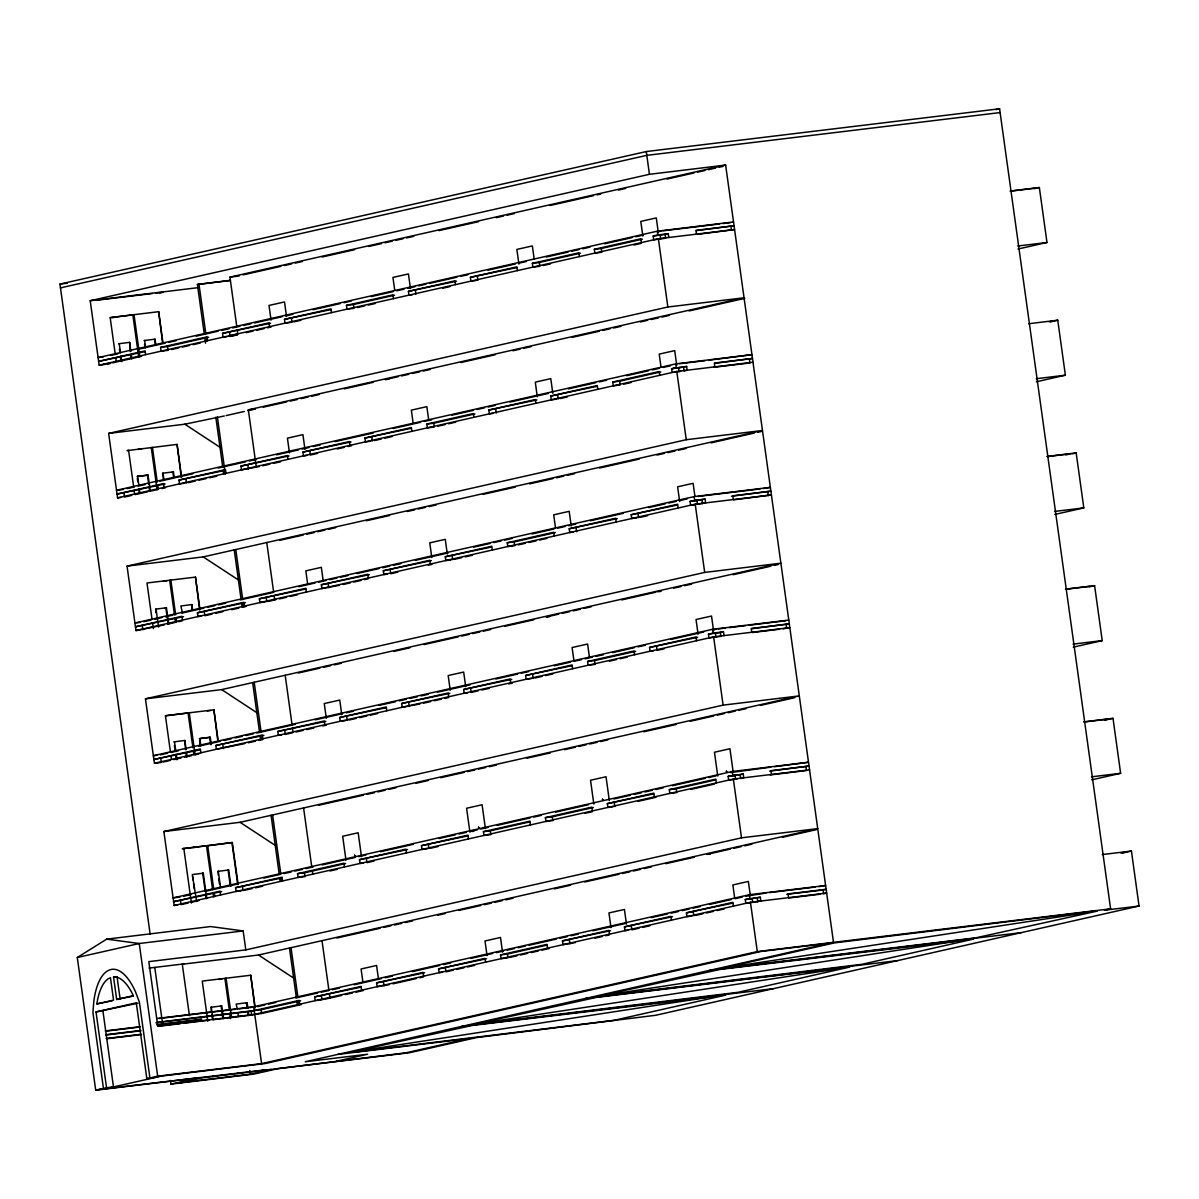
<?xml version="1.0" encoding="UTF-8"?>
<svg xmlns="http://www.w3.org/2000/svg" width="1199" height="1199" viewBox="0 0 1199 1199"><rect width="100%" height="100%" fill="white"/><g stroke="black" fill="none" stroke-linecap="round" stroke-linejoin="round"><path stroke-width="1.5" d="M96.909 1003.908L97.029 1002.844A55.783 23.036 83.1 0 1 107.955 978.909L110.458 977.755L113.56 1000.146L96.909 1003.908L112.032 1000.865M170.453 1080.419L170.962 1084.121L199.619 1077.646L95.71 1090.221L77.291 957.506L106.696 939.132L210.604 926.557L243.172 930.934L245.795 949.893L148.811 961.628L157.758 1026.089L261.667 1013.5L301.204 1004.567M150.145 934.126L59.95 284.088L646.276 151.554L999.591 108.779L1110.604 908.812L1104.414 910.221L1139.05 906.024L1131.421 851.035L1102.256 854.572M60.475 287.88L646.801 155.345L1000.116 112.571M104.358 364.541L99.157 365.17L90.21 300.709L649.438 174.305L725.635 165.072L833.5 942.354L305.265 1061.759L367.613 1054.221L336.634 1061.22M159.842 292.976L163.319 292.181L156.035 293.066M204.28 334.011L197.4 284.478L230.133 280.356M236.803 326.668L229.938 277.119L725.635 165.072M243.052 274.886L280.836 266.343M284.433 265.534L291.627 263.9M295.224 263.091L302.418 261.472M322.216 256.991L354.589 249.677M368.782 246.469L381.372 243.622M384.969 242.812L392.163 241.179M395.775 240.37L402.969 238.736M406.566 237.927L413.76 236.308M438.939 230.613L478.521 221.665M496.311 217.648L503.505 216.015M507.102 215.206L514.296 213.572M550.281 205.449L593.445 195.677M597.042 194.867L600.654 194.058M618.429 190.041L625.638 188.408M667.004 179.056L693.996 172.956M697.593 172.146L704.787 170.513M708.384 169.703L715.578 168.07M719.175 167.261L722.772 166.451M995.949 109.604L999.591 108.779M110.353 317.705L134.018 314.723L139.848 356.643M162.959 342.689L158.658 311.695L162.569 342.779M130.871 351.397L129.612 342.359L130.286 351.517M155.78 344.578L155.031 339.167L155.196 344.713M733.533 221.95L657.322 231.182L98.108 357.587L103.309 356.957M110.503 355.503L117.802 353.855M137.855 349.329L165.207 343.139M168.849 342.315L176.148 340.666M196.201 336.14L218.083 331.194M221.725 330.369L229.024 328.721M232.666 327.897L239.965 326.248M243.607 325.424L250.906 323.775M254.548 322.951L281.9 316.761M285.542 315.937L292.841 314.288M312.894 309.762L340.246 303.572M343.888 302.748L351.187 301.099M371.24 296.573L393.122 291.627M396.779 290.802L404.063 289.154M407.705 288.33L415.004 286.681M418.646 285.857L425.945 284.208M429.587 283.384L456.939 277.194M460.596 276.37L467.88 274.721M487.933 270.195L515.285 264.005M518.942 263.18L526.226 261.532M546.279 257.006L568.161 252.06M571.818 251.235L579.102 249.587M582.759 248.763L590.043 247.114M604.641 243.817L631.978 237.627M635.635 236.803L642.919 235.154M657.517 231.857L661.159 231.032M208.641 337.234L167.53 346.526L168.055 350.318L161.131 351.157L160.591 347.365L207.067 336.859L207.592 340.651M226.551 336.739L223.089 337.159L222.564 333.367L269.041 322.861L269.565 326.653M290.248 322.516L285.047 323.145L284.523 319.354L330.999 308.847L331.524 312.639M394.531 295.224L353.42 304.516L353.945 308.308L347.021 309.132L346.481 305.355L392.957 294.849L393.482 298.641M412.441 294.714L408.979 295.134L408.454 291.342L454.931 280.836L455.455 284.628M476.138 280.491L470.937 281.121L470.413 277.329L516.889 266.837L517.413 270.629M580.421 253.199L539.31 262.491L539.835 266.283L532.911 267.122L532.371 263.33L578.847 252.824L579.372 256.616M642.379 239.186L601.269 248.478L601.793 252.27L594.869 253.109L594.344 249.317L640.821 238.811L641.345 242.603M668.248 233.715L665.145 234.405L665.67 238.196L653.74 239.815L653.2 236.023L657.861 234.959L668.248 233.715L668.772 237.507M144.884 351.652L98.633 361.379L145.109 350.872L145.634 354.664M222.564 333.367L270.599 323.235M284.523 319.354L330.774 309.627M408.454 291.342L456.489 281.21M470.413 277.329L516.664 267.602M653.2 236.023L665.145 234.405M99.157 365.17L658.386 238.751L734.582 229.534L697.009 234.405M228.709 336.065L237.822 333.996L237.312 330.325M107.625 363.986L110.683 363.282L103.758 364.121M112.511 362.877L141.632 356.298M171.622 349.508L178.771 347.89M182.353 347.081L189.502 345.477M193.069 344.668L200.218 343.049M237.162 334.701L230.013 336.32L229.489 332.528M246.095 332.678L253.244 331.059M256.826 330.25L263.975 328.631M267.557 327.822L271.124 327.027M293.77 321.902L300.919 320.283M357.512 307.499L364.661 305.88M368.243 305.071L375.392 303.452M442.716 288.24L449.865 286.621M543.402 265.474L550.551 263.855M633.971 245.001L641.12 243.382M230.178 336.454L237.462 334.806M696.484 230.613L734.058 225.742L695.96 230.358L696.484 234.15M1033.913 188.738L1039.353 187.509L1046.982 242.483L1017.996 249.032M121.039 497.45L117.577 497.87L108.629 433.409L667.858 307.004L744.054 297.787L248.343 409.833L256.286 467.085M108.629 433.409L184.841 424.191L224.288 415.993M226.116 415.588L244.341 411.467M247.983 410.643L255.282 408.994L248.343 409.833M263.27 407.18L286.651 401.905M290.248 401.08L297.457 399.462M301.054 398.653L308.248 397.019M311.845 396.21L319.039 394.576M344.218 388.881L373.009 382.376M397.993 376.741L385.404 379.573L388.866 379.169M401.59 375.916L408.784 374.298M412.381 373.488L419.575 371.855M423.172 371.046L430.366 369.412M460.956 362.503L495.127 354.769M512.917 350.752L520.126 349.134M523.723 348.31L530.917 346.691M572.283 337.339L599.275 331.239M602.872 330.429L610.066 328.796M613.663 327.986L620.857 326.353M640.446 321.932L647.64 320.298M651.237 319.489L658.431 317.87M662.043 317.046L669.237 315.427M689.02 310.946L744.789 298.341M181.634 477.217L177.077 444.409L181.244 477.307M150.295 491.32L148.032 475.074L137.061 476.453L147.447 475.209L148.706 484.231M146.877 475.329L148.032 475.074M163.229 478.686L163.049 473.125L164.053 480.349M172.281 472.136L173.435 471.866L174.2 477.292M708.744 360.21L751.953 354.649L675.741 363.882L116.528 490.286L123.452 489.447M127.094 488.622L134.393 486.974M138.035 486.15L145.334 484.501M159.917 481.204L192.739 473.785M218.263 468.015L245.615 461.84M249.257 461.016L256.556 459.367M276.609 454.826L298.491 449.88M302.133 449.055L309.432 447.407M313.074 446.583L320.373 444.934M334.956 441.637L373.249 432.989M393.302 428.448L420.654 422.273M424.296 421.448L431.595 419.8M451.648 415.259L473.53 410.313M477.187 409.488L484.471 407.84M488.113 407.016L495.412 405.367M509.995 402.07L548.288 393.422M568.341 388.881L595.693 382.706M599.35 381.882L606.634 380.233M626.702 375.692L648.569 370.746M652.226 369.921L659.51 368.273M663.167 367.449L670.451 365.8M184.736 483.242L179.535 483.871L179.011 480.08L225.487 469.573L226.012 473.365M259.149 466.591L241.509 469.858L240.969 466.066L287.445 455.56L287.97 459.352M306.929 455.44L303.467 455.86L302.942 452.068L349.419 441.562L349.943 445.354M370.626 441.217L365.425 441.846L364.901 438.055L411.377 427.548L411.901 431.34M474.909 413.925L433.798 423.217L434.323 427.009L427.399 427.833L426.859 424.041L473.335 413.55L473.86 417.342M492.819 413.415L489.357 413.835L488.832 410.043L535.309 399.537L535.833 403.329M556.516 399.192L551.315 399.822L550.791 396.03L597.267 385.538L597.791 389.33M660.799 371.9L619.688 381.192L620.213 384.984L613.288 385.823L612.749 382.031L659.225 371.525L659.75 375.317M672.144 372.514L671.62 368.722L686.667 366.414L687.192 370.206L684.089 370.911L683.565 367.119L686.667 366.414M164.053 487.364L163.514 483.572L117.052 494.078L165.087 483.946M179.011 480.08L225.262 470.353M240.969 466.066L289.019 455.935M302.942 452.068L350.977 441.936M364.901 438.055L411.152 428.328M488.832 410.043L536.867 399.911M550.791 396.03L597.042 386.303M671.62 368.722L680.103 367.538M117.577 497.87L676.791 371.465L753.002 362.233M131.65 495.412L124.501 497.03L123.977 493.239M135.232 494.602L147.732 491.785M151.314 490.976L158.463 489.357M162.045 488.548L165.612 487.738M188.258 482.627L195.407 481.009M198.974 480.2L206.123 478.581M209.705 477.772L216.854 476.153M262.731 465.782L269.88 464.178M273.447 463.369L280.596 461.75M317.54 453.402L310.391 455.021L309.867 451.229M337.204 448.951L344.353 447.332M347.935 446.523L351.502 445.728M374.148 440.603L381.297 438.984M384.864 438.175L392.013 436.571M437.89 426.2L445.039 424.581M448.621 423.772L455.77 422.153M560.038 398.578L567.187 396.974M623.78 384.175L630.929 382.556M673.883 372.304L680.627 371.33M714.904 363.327L752.477 358.441L714.364 363.057L714.904 366.849M1049.125 321.812L1052.752 320.987M1050.519 321.857L1057.758 320.208L1065.386 375.197L1036.416 381.747M127.049 566.123L686.263 439.718L762.474 430.486L203.245 556.891L127.049 566.123L135.997 630.584L164.368 624.889M279.892 540.299L303.272 535.009M306.869 534.199L314.063 532.581M317.66 531.757L324.854 530.138M328.451 529.329L335.66 527.695M366.235 520.786L389.615 515.495M407.405 511.478L414.614 509.845M418.211 509.035L425.405 507.402M429.002 506.592L436.196 504.974M482.972 494.393L515.345 487.079M529.538 483.871L552.919 478.581M556.531 477.772L563.725 476.138M567.322 475.329L574.516 473.71M599.695 468.015L639.277 459.067M657.067 455.035L664.261 453.417M667.858 452.608L675.052 450.974M678.649 450.165L685.843 448.531M711.037 442.851L754.201 433.079M757.798 432.269L761.41 431.46M199.783 608.103L195.482 577.109L199.648 610.006M155.975 612.779L156.05 609.032L158.568 627.092M165.282 608.043L166.451 607.773L168.699 624.035M192.604 609.991L191.855 604.581L192.035 610.126M134.932 623L694.161 496.596L770.357 487.364L763.613 488.503M143.685 621.741L150.984 620.093M154.626 619.269L161.925 617.62M165.567 616.796L172.866 615.147M181.978 613.094L203.86 608.148M207.502 607.323L214.801 605.675M218.443 604.851L225.742 603.202M240.325 599.905L273.147 592.486M298.671 586.716L315.082 582.999M318.724 582.174L326.023 580.526M329.665 579.702L336.964 578.053M340.606 577.229L347.905 575.58M357.017 573.527L378.899 568.581M382.541 567.756L389.84 566.108M393.482 565.284L400.781 563.635M415.364 560.338L448.186 552.919M473.71 547.149L490.121 543.432M493.778 542.607L501.062 540.959M504.719 540.135L512.003 538.486M532.056 533.96L553.938 529.014M557.595 528.189L564.879 526.541M568.536 525.717L575.82 524.068M590.403 520.771L623.225 513.352M648.749 507.582L665.16 503.865M668.817 503.04L676.101 501.392M679.758 500.568L687.042 498.919M201.417 616.151L197.955 616.571L197.43 612.779L243.907 602.273L244.431 606.065M265.114 601.943L259.913 602.572L259.389 598.781L305.865 588.274L306.389 592.066M339.527 585.292L321.887 588.559L321.347 584.767L367.823 574.261L368.348 578.053M387.307 574.141L383.845 574.561L383.32 570.769L429.797 560.263L430.321 564.055M451.004 559.918L445.803 560.547L445.279 556.756L491.755 546.249L492.279 550.041M555.287 532.611L514.176 541.918L514.701 545.695L507.776 546.534L507.237 542.742L553.713 532.251L554.238 536.043M573.197 532.116L569.735 532.536L569.21 528.744L615.687 518.238L616.211 522.03M636.894 517.893L631.693 518.523L631.169 514.731L677.645 504.239L678.169 508.016M695.765 504.599L690.564 505.229L690.039 501.437L695.195 500.313M182.458 620.078L181.933 616.286L135.457 626.792L183.507 616.661M197.43 612.779L245.465 602.647M259.389 598.781L305.64 589.054M321.347 584.767L369.397 574.636M383.32 570.769L431.355 560.637M445.279 556.756L491.53 547.029M569.21 528.744L617.245 518.612M631.169 514.731L677.42 505.004M690.039 501.437L698.507 500.238M691.583 501.077L705.072 499.129L705.597 502.921L699.032 504.03M135.997 630.584L695.21 504.165L771.422 494.947L733.848 499.818M167.935 624.079L175.084 622.461M178.666 621.667L182.233 620.857M212.028 614.113L204.879 615.731L204.355 611.94M215.61 613.303L222.759 611.7M231.692 609.677L238.841 608.058M242.423 607.249L245.99 606.439M268.636 601.328L275.785 599.71M279.352 598.901L286.501 597.282M290.083 596.473L297.232 594.854M343.109 584.483L350.258 582.879M353.825 582.07L360.974 580.451M364.556 579.642L368.123 578.832M397.918 572.103L390.769 573.721L390.245 569.93M428.313 565.224L431.88 564.429M454.526 559.304L461.675 557.685M465.242 556.876L472.391 555.257M518.268 544.901L525.417 543.282M528.999 542.473L536.148 540.854M539.715 540.045L546.864 538.426M640.416 517.279L647.565 515.675M731.495 496.251L770.882 491.155L732.784 495.772L733.308 499.563M1065.716 454.916L1069.343 454.106M1072.55 453.747L1076.177 452.922L1083.806 507.896L1054.82 514.446M145.454 698.822L704.682 572.418L780.879 563.2L221.665 689.605L145.454 698.822L154.401 763.283L713.63 636.879L789.826 627.647L783.097 628.801M298.296 673.014L319.893 668.128M323.49 667.318L330.684 665.685M334.281 664.875L341.475 663.242M393.647 651.462L409.833 647.79M424.026 644.582L458.213 636.864M461.81 636.055L469.004 634.421M472.601 633.612L479.795 631.978M483.392 631.169L490.586 629.55M504.974 626.283L533.765 619.778M558.749 614.143L546.159 616.975L549.622 616.556M562.346 613.318L569.54 611.7M573.137 610.876L580.331 609.257M583.928 608.448L591.122 606.814M621.711 599.905L655.898 592.171M673.673 588.154L680.882 586.536M684.479 585.712L691.673 584.093M733.039 574.741L770.822 566.198M774.419 565.388L778.016 564.564M165.597 715.833L189.262 712.835L195.092 754.771M218.203 740.802L213.902 709.823L217.813 740.892M186.115 749.51L184.856 740.487L185.53 749.645M199.304 738.674L210.275 737.28L211.279 744.504M788.777 620.078L712.566 629.295L153.352 755.7L156.814 755.28M160.276 754.86L167.575 753.212M171.217 752.387L178.516 750.739M198.569 746.213L220.451 741.267M224.093 740.442L231.392 738.794M235.034 737.97L242.333 736.321M245.975 735.497L253.274 733.848M256.916 733.024L295.209 724.361M315.262 719.835L342.614 713.645M346.256 712.82L353.555 711.172M379.079 705.402L395.49 701.7M399.132 700.875L406.431 699.227M410.073 698.403L417.372 696.754M421.014 695.93L428.313 694.281M437.425 692.213L470.248 684.794M495.772 679.024L517.653 674.078M521.31 673.253L528.594 671.605M554.118 665.835L570.529 662.133M574.186 661.308L581.47 659.66M585.127 658.836L592.411 657.187M596.053 656.363L603.352 654.714M612.464 652.646L634.346 647.7M638.003 646.875L645.287 645.227M670.811 639.457L703.633 632.038M712.761 629.985L716.403 629.16M244.746 743.59L216.375 749.285L215.835 745.493L262.311 734.987L262.836 738.779M281.795 734.852L278.333 735.272L277.808 731.48L324.285 720.974L324.809 724.766M345.492 720.644L340.291 721.273L339.767 717.482L386.243 706.975L386.767 710.767M419.905 703.993L402.264 707.26L401.725 703.468L448.201 692.962L448.726 696.754M467.685 692.842L464.223 693.247L463.698 689.47L510.174 678.964L510.699 682.756M531.382 678.619L526.181 679.248L525.657 675.457L572.133 664.95L572.657 668.742M635.665 651.312L594.554 660.604L595.079 664.396L588.154 665.235L587.615 661.443L634.091 650.952L634.616 654.744M653.575 650.817L650.113 651.237L649.588 647.445L696.064 636.939L696.589 640.731M723.492 631.828L720.389 632.532L720.914 636.324L708.984 637.928L708.444 634.136L713.105 633.087L723.492 631.828L724.016 635.62M200.877 752.777L200.353 748.985L153.877 759.492L200.128 749.765M215.835 745.493L263.885 735.362M277.808 731.48L325.843 721.348M339.767 717.482L386.018 707.755M401.725 703.468L449.775 693.337M463.698 689.47L511.733 679.338M525.657 675.457L571.908 665.73M649.588 647.445L697.623 637.313M716.927 632.952L715.383 633.297L715.908 637.089M163.124 762.039L170.273 760.421M173.84 759.611L180.989 758.008M184.571 757.198L191.72 755.58M195.287 754.771L198.869 753.961M248.313 742.781L255.462 741.162M259.044 740.368L262.611 739.558M292.406 732.814L285.257 734.432L284.733 730.641M295.988 732.004L303.137 730.401M306.704 729.591L313.853 727.973M322.801 725.95L326.368 725.14M349.014 720.029L356.163 718.411M359.73 717.601L366.879 715.983M370.461 715.174L377.61 713.555M423.487 703.184L430.636 701.58M434.203 700.771L441.352 699.152M444.934 698.343L448.501 697.533M478.296 690.804L471.147 692.423L470.622 688.631M481.878 689.995L489.027 688.376M508.691 683.925L512.258 683.13M534.904 678.005L542.053 676.386M545.62 675.577L552.769 673.958M609.377 661.174L616.526 659.555M620.093 658.746L627.242 657.127M664.186 648.779L657.037 650.398L656.512 646.606M751.728 628.741L789.302 623.855L751.203 628.471L751.728 632.263M1089.157 586.851L1094.597 585.622L1102.226 640.611L1073.24 647.16M163.873 831.536L723.102 705.132L799.298 695.9L240.085 822.304L163.873 831.536L174.14 905.47L177.602 905.05M318.514 805.308L363.492 795.147M367.089 794.323L374.283 792.704M377.88 791.895L385.074 790.261M388.671 789.452L395.865 787.818M415.663 783.352L428.253 780.504M440.647 777.701L464.028 772.411M467.625 771.601L474.819 769.983M478.416 769.159L485.61 767.54M489.207 766.716L496.416 765.097M526.99 758.188L550.371 752.897M564.564 749.69L575.37 747.247M578.967 746.437L586.161 744.804M589.758 743.994L596.952 742.376M600.549 741.552L607.743 739.933M643.728 731.795L676.101 724.481M690.294 721.273L713.675 715.983M717.287 715.174L724.481 713.54M728.078 712.731L735.272 711.097M738.869 710.288L746.063 708.669M760.451 705.417L794.637 697.683M238.136 884.457L232.321 842.522L182.278 848.742L206.528 845.805L212.598 889.568M205.359 846.074L232.321 842.522M202.121 873.457L203.275 873.187L206.783 898.471M218.218 875L218.293 871.253L220.556 887.5M227.525 870.249L228.679 869.994L230.942 886.241M774.419 766.716L808.501 762.249L732.304 771.482L173.076 897.886L180.015 897.047M183.657 896.223L190.956 894.574M205.539 891.277L238.361 883.858M263.885 878.088L280.296 874.386M283.938 873.561L291.237 871.913M294.879 871.088L302.178 869.44M305.82 868.616L313.119 866.967M322.231 864.899L355.054 857.48M358.696 856.656L365.995 855.007M380.578 851.71L413.4 844.291M438.924 838.521L455.335 834.819M458.977 833.994L466.276 832.346M469.918 831.521L477.217 829.873M480.859 829.049L488.158 827.4M497.27 825.332L530.093 817.913M533.735 817.089L541.034 815.44M555.617 812.143L588.439 804.724M613.963 798.954L630.374 795.252M634.016 794.427L641.315 792.779M644.957 791.954L652.256 790.306M655.898 789.482L663.197 787.833M672.309 785.765L705.132 778.346M708.774 777.522L716.073 775.873M730.656 772.576L770.777 767.15M241.299 890.842L236.098 891.471L235.574 887.68L282.05 877.173L282.574 880.965M345.567 863.535L304.456 872.827L304.996 876.619L298.056 877.458L297.532 873.666L344.008 863.16L344.533 866.952M363.492 863.04L360.03 863.46L359.505 859.668L405.966 849.162L406.491 852.954M427.189 848.817L421.988 849.447L421.463 845.655L467.94 835.148L468.464 838.94M529.673 821.914L490.346 830.817L490.886 834.609L483.946 835.433L483.422 831.641L529.898 821.15L530.423 824.942M593.43 807.512L552.319 816.804L552.844 820.596L545.92 821.435L545.395 817.643L591.856 807.137L592.381 810.929M613.079 806.792L607.878 807.422L607.353 803.63L653.83 793.139L654.354 796.915M715.563 779.905L676.236 788.792L676.776 792.584L669.836 793.423L669.312 789.631L715.788 779.125L716.313 782.917M728.707 780.114L728.183 776.323L743.215 774.014L743.74 777.806L740.652 778.511L740.128 774.719L743.215 774.014M220.601 894.964L220.076 891.172L173.6 901.678L221.65 891.546M235.574 887.68L281.825 877.953M359.505 859.668L407.54 849.536M421.463 845.655L467.715 835.928M607.353 803.63L653.605 793.903M728.183 776.323L736.651 775.139M174.14 905.47L733.353 779.065L809.565 769.833M188.213 903.012L181.064 904.631L180.539 900.839M191.78 902.203L198.929 900.599M244.806 890.228L251.955 888.609M255.537 887.8L262.686 886.181M330.01 870.969L337.159 869.35M374.103 861.002L366.954 862.621L366.429 858.829M430.696 848.203L437.86 846.584M585.022 813.327L592.171 811.708M638.048 801.337L655.913 797.29M691.074 789.347L714.304 784.101M730.446 779.905L737.19 778.93M769.653 771.137L809.04 766.041L770.927 770.657L771.452 774.449M1104.369 719.925L1107.996 719.1L1084.151 721.993M1105.763 719.97L1113.002 718.336L1120.63 773.31L1091.66 779.86M77.291 957.506L139.249 943.508L243.172 930.934M189.412 1015.613L182.293 964.236L183.837 963.891L149.066 968.103M245.795 949.893L741.507 837.831L817.718 828.614L258.489 955.018L182.293 964.236M336.934 938.008L380.098 928.251M383.695 927.441L390.904 925.823M394.501 924.999L401.695 923.38M405.292 922.556L412.486 920.937M437.665 915.242L444.859 913.623M459.052 910.416L480.649 905.53M484.246 904.72L491.44 903.087M495.037 902.277L502.231 900.644M505.828 899.835L513.022 898.216M554.403 888.864L570.589 885.192M584.782 881.984L618.969 874.266M622.566 873.457L629.76 871.823M633.357 871.014L640.551 869.38M644.148 868.571L651.342 866.937M665.73 863.685L694.521 857.18M730.296 849.102L706.915 854.377L710.378 853.958M733.893 848.278L741.087 846.659M744.684 845.85L751.878 844.216M782.467 837.307L816.654 829.573M116.663 999.456L133.314 995.695L132.909 994.735A55.783 23.036 83.1 0 0 116.213 977.05L113.56 977.05L116.663 999.456L133.449 996.024M255.027 1006.216L250.726 975.237L254.892 1008.134M95.71 1090.221L106.546 1087.763L96.025 1011.941L136.296 1002.829L146.833 1078.665L153.757 1077.826M96.025 1011.941L137.975 1003.188M211.219 1010.892L211.294 1007.16L213.047 1019.794M220.526 1006.156L221.695 1005.901L223.449 1018.536M245.945 1002.964L247.099 1002.694L247.848 1008.119M190.176 1021.113L191.735 1020.769L156.964 1024.98M156.709 1018.506L253.693 1006.755L749.405 894.709L825.601 885.491L818.857 886.631M257.53 1006.62L264.814 1004.972M268.456 1004.148L275.74 1002.499M295.793 997.973L317.66 993.027M321.302 992.202L328.601 990.554M332.243 989.73L339.527 988.081M354.11 984.784L381.447 978.609M385.089 977.784L392.388 976.136M412.426 971.61L439.763 965.42M443.42 964.596L450.704 962.962M470.757 958.421L492.624 953.475M496.266 952.65L503.55 951.002M507.192 950.178L514.491 948.544M518.133 947.72L525.417 946.071M529.074 945.247L556.411 939.057M560.053 938.232L567.337 936.584M570.979 935.76L578.278 934.111M592.861 930.829L625.653 923.41M651.177 917.64L667.573 913.938M671.215 913.113L678.514 911.465M682.156 910.641L689.44 908.992M693.097 908.168L700.381 906.519M709.493 904.451L731.36 899.52M735.002 898.695L742.301 897.047M745.943 896.223L765.996 893.03M155.96 1022.777L251.116 1011.252L299.136 1000.401L299.675 1004.192M315.157 1000.685L314.633 996.894L361.109 986.387L361.633 990.179M389.42 984.634L377.13 986.687L376.591 982.895L423.067 972.389L423.592 976.181M442.551 972.254L439.089 972.674L438.564 968.882L485.04 958.376L485.565 962.168M546.774 945.142L507.447 954.044L507.971 957.836L501.047 958.675L500.523 954.884L546.999 944.377L547.523 948.169M575.31 942.609L563.02 944.662L562.481 940.87L608.957 930.364L609.482 934.156M628.441 930.229L624.979 930.649L624.454 926.857L670.93 916.366L671.455 920.158M692.138 916.021L686.937 916.65L686.413 912.859L732.889 902.352L733.413 906.144M751.009 902.712L745.808 903.342L745.283 899.55L760.316 897.242L760.84 901.034L754.276 902.158M157.234 1022.297L261.142 1009.708L300.679 1000.775M314.633 996.894L360.884 987.167M376.591 982.895L424.641 972.764M438.564 968.882L486.599 958.75M562.481 940.87L610.531 930.739M624.454 926.857L672.489 916.725M686.413 912.859L732.664 903.132M745.283 899.55L760.316 897.242M788.552 897.676L788.028 893.884L826.126 889.283L823.039 889.973L823.563 893.765L826.666 893.06L750.454 902.292L251.64 1015.043L251.116 1011.252M323.88 999.441L341.745 995.41M345.327 994.6L352.476 992.982M356.043 992.173L363.192 990.554M392.987 983.824L416.218 978.564M419.8 977.755L423.367 976.96M453.162 970.216L446.013 971.834L445.488 968.043M456.744 969.406L463.893 967.803M467.46 966.994L474.609 965.375M509.77 957.431L516.919 955.813M520.486 955.004L527.635 953.385M531.217 952.576L538.366 950.957M541.933 950.148L549.082 948.544M594.959 938.173L602.108 936.554M605.69 935.745L609.272 934.935M639.052 928.206L631.903 929.81L631.378 926.018M642.634 927.397L649.783 925.778M695.66 915.407L702.809 913.788M706.376 912.979L713.525 911.36M717.107 910.566L724.256 908.947M1120.96 853.044L1124.587 852.219M1122.369 853.089L1131.421 851.035M146.833 1078.665L157.668 1076.207L261.592 1063.633L757.288 951.586L1110.604 908.812M105.737 1088.677L161.505 1076.073M177.887 1083.282L201.897 1077.856L271.184 1069.463L250.261 1074.199L180.989 1082.577M212.298 1076.597L215.385 1075.893M236.922 1073.57L239.245 1073.045M260.783 1070.722L405.906 1052.827L469.423 1038.469L337.788 1054.416M357.842 1051.328L354.739 1052.033L614.173 1020.304L725.71 995.095L472.481 1025.415L350.917 1052.167L721.873 995.23M481.773 1023.317L478.671 1024.021L738.089 992.292L849.626 967.083L474.834 1024.156L596.398 997.403L845.805 967.218L842.702 967.923M605.69 995.305L602.602 996.009L862.021 964.281L973.558 939.072L720.329 969.391L598.766 996.144L969.721 939.207M729.621 967.293L726.519 967.998L975.926 937.798L1097.49 911.045L722.697 968.133L834.234 942.924L1093.653 911.195L1090.55 911.884M1139.05 906.024L655.733 1015.268L476.348 1037.63L409.728 1052.692L278.108 1068.624L254.098 1074.049L170.962 1084.121M59.95 284.088L67.339 283.189M229.938 277.119L239.171 276.01M197.4 284.478L230.418 280.476M662.987 230.822L719.49 223.973M723.147 223.539L730.431 222.654M90.21 300.709L197.595 287.715M95.875 300.35L152.378 293.5M1010.172 191.046L1039.353 187.509M1010.502 191.166L1034.332 188.273M594.344 249.317L601.269 248.478M532.371 263.33L539.31 262.491M158.658 311.695L110.173 317.57L115.224 354.02M112.451 317.615L116.048 317.18M346.481 305.355L353.42 304.516M118.641 343.753L129.612 342.359M144.06 340.561L155.031 339.167M160.591 347.365L167.53 346.526M1017.801 246.02L1046.982 242.483M679.578 363.747L705.102 360.659M1028.592 323.745L1057.758 320.208M673.164 368.378L683.565 367.119M713.615 367.329L749.9 362.937L749.375 359.145M612.749 382.031L619.688 381.192M177.077 444.409L127.034 450.629L128.578 450.269L133.644 486.734M137.99 449.415L141.647 449.026M426.859 424.041L433.798 423.217M162.465 473.26L173.435 471.866M1036.221 378.719L1065.386 375.197M697.983 496.446L759.971 488.952M1047.012 456.459L1076.177 452.922M1047.326 456.579L1071.172 453.687M705.072 499.129L694.686 500.388L694.161 496.596M195.482 577.109L146.997 582.984L152.048 619.433M163.334 581.29L166.796 580.871M507.237 542.742L514.176 541.918M191.855 604.581L180.884 605.975L182.473 613.064M155.48 609.167L166.451 607.773M1054.64 511.433L1083.806 507.896M136.671 622.791L140.133 622.371M657.696 591.766L661.159 591.347M718.231 628.935L725.515 628.051M729.157 627.617L745.568 625.623M749.21 625.189L785.675 620.767M1065.416 589.159L1094.597 585.622M1065.746 589.279L1089.576 586.401M708.444 634.136L720.389 632.532M752.253 632.532L779.47 629.235M587.615 661.443L594.554 660.604M213.902 709.823L165.417 715.683L170.468 752.148M207.217 710.947L210.799 710.512M210.275 737.28L199.873 738.539L200.877 745.763M173.885 741.866L184.856 740.487M1073.045 644.133L1102.226 640.611M156.14 763.074L161.325 762.444L160.801 758.652M1083.836 721.873L1113.002 718.336M729.726 775.978L740.128 774.719M770.178 774.929L806.462 770.537L805.938 766.746M669.312 789.631L676.236 788.792M193.294 847.573L196.891 847.138M204.07 846.269L207.667 845.835M545.395 817.643L552.319 816.804M472.046 831.477L473.785 831.267M483.422 831.641L490.346 830.817M203.275 873.187L192.305 874.581L196.651 901.528M217.708 871.388L228.679 869.994M1091.465 776.847L1120.63 773.31M297.532 873.666L304.456 872.827M769.638 892.581L815.215 887.065M786.739 894.364L823.039 889.973M113.56 977.05L117.022 976.63L120.125 999.037M789.092 897.946L819.936 894.214M250.726 975.237L202.241 981.097L207.802 1021.203M218.578 979.403L222.04 978.984M500.523 954.884L507.447 954.044M247.099 1002.694L236.128 1004.088L237.462 1009.378M210.724 1007.295L221.695 1005.901M159.167 1018.521L235.259 1009.318M238.961 1008.869L255.672 1006.845M316.896 1000.476L322.081 999.846L321.557 996.054M105.257 1030.915L140.523 1026.644M157.219 1024.62L201.762 1019.225L191.915 1020.904M830.397 943.058L761.125 951.451L265.414 1063.498L154.566 1076.912M105.722 1031.185L138.664 1027.183M158.313 1026.344L180.285 1023.676M183.942 1023.242L209.555 1020.139M213.212 1019.69L249.812 1015.268M105.692 1034.707L140.448 1030.511M106.246 1034.977L141.017 1030.765M106.216 1038.499L140.987 1034.287M106.771 1038.769L141.542 1034.557M709.568 970.366L1021.323 932.627M585.652 998.377L897.392 960.639M461.72 1026.404L773.46 988.65M106.546 1087.763L113.47 1086.923L102.949 1011.102M98.798 1089.516L263.495 1070.108M106.696 939.132L139.249 943.508L157.668 1076.207M184.841 424.191L220.481 447.587M203.245 556.891L238.901 580.286M221.665 689.605L257.32 713M240.085 822.304L275.725 845.7M258.489 955.018L294.145 978.414M730.955 226.446L731.48 230.238M767.795 491.86L768.319 495.652M786.199 624.559L786.724 628.351M701.97 499.818L702.509 503.61M757.213 897.946L757.753 901.738M660.139 235.184L660.664 238.976M678.544 367.883L679.069 371.675M696.964 500.597L697.488 504.389M735.107 775.483L735.631 779.275M752.208 898.71L752.732 902.502M658.311 232.561L656.288 217.903L640.791 221.41L642.829 236.068M676.731 365.275L674.692 350.618L659.21 354.11L660.994 366.939M694.895 496.146L693.112 483.317L677.615 486.824L679.653 501.482M713.555 630.689L711.532 616.031L696.034 619.523L698.073 634.181M732.994 770.717L729.936 748.731L714.454 752.238L717.751 776.053M750.139 894.259L748.356 881.445L732.859 884.937L734.642 897.766M646.276 151.554L649.438 174.305M657.322 231.182L657.861 234.959M658.386 238.751L667.858 307.004M675.741 363.882L676.266 367.673M676.791 371.465L686.263 439.718M695.21 504.165L704.682 572.418M712.566 629.295L713.105 633.087M713.63 636.879L723.102 705.132M732.304 771.482L732.829 775.273M733.353 779.065L741.507 837.831M749.405 894.709L749.93 898.501M750.454 902.292L757.288 951.586M638.093 513.891L638.617 517.683M693.337 912.019L693.861 915.811M557.715 395.19L558.239 398.982M576.134 527.905L576.659 531.697M614.278 802.79L614.802 806.582M534.14 258.744L532.356 245.915L516.859 249.422L518.897 264.08M552.799 393.287L550.776 378.629L535.279 382.121L537.317 396.779M571.219 525.986L569.18 511.329L553.698 514.836L555.482 527.665M589.383 656.872L587.6 644.043L572.103 647.535L573.886 660.364M609.317 800.572L606.02 776.742L590.522 780.249L593.835 804.064M626.463 924.114L624.424 909.456L608.942 912.949L610.965 927.606M477.337 276.489L477.861 280.281M495.757 409.204L496.281 412.996M532.581 674.617L533.105 678.409M569.42 940.031L569.945 943.823M415.379 290.503L415.903 294.295M452.203 555.916L452.727 559.708M410.463 288.584L408.424 273.927L392.942 277.434L394.726 290.263M428.628 419.47L426.844 406.641L411.347 410.133L413.13 422.962M447.287 553.998L445.264 539.34L429.767 542.847L431.805 557.505M465.707 686.712L463.668 672.054L448.186 675.547L450.21 690.204M485.4 828.584L482.088 804.754L466.591 808.261L469.903 832.076M502.531 952.126L500.508 937.468L485.01 940.96L487.049 955.633M371.825 437.215L372.349 441.007M408.664 702.629L409.189 706.421M428.388 844.815L428.912 848.607M291.447 318.514L291.971 322.306M328.286 583.928L328.811 587.72M346.691 716.642L347.215 720.434M383.53 982.056L384.055 985.848M286.531 316.596L284.508 301.938L269.011 305.445L271.049 320.103M304.951 449.31L302.912 434.652L287.43 438.145L289.454 452.817M323.116 580.181L321.332 567.352L305.835 570.859L307.618 583.688M341.775 714.724L339.752 700.066L324.255 703.558L326.293 718.231M361.469 856.596L358.156 832.765L342.674 836.273L345.971 860.088M378.359 978.309L376.576 965.48L361.079 968.972L362.862 981.801M266.763 542.533L273.687 592.396M274.196 596.098L274.706 599.785M285.182 675.247L292.091 725.11M292.616 728.797L293.126 732.499M303.587 807.946L311.785 867.057M312.31 870.744L312.819 874.431M322.006 940.66L328.931 990.524M329.44 994.211L329.95 997.913M247.908 465.227L248.433 469.019M266.313 597.941L266.837 601.733M198.959 284.133L205.823 333.667M206.333 337.339L206.842 341.011M217.364 416.832L225.307 474.085M235.783 549.547L242.693 599.41M243.217 603.097L243.727 606.799M254.203 682.246L261.112 732.109M261.622 735.811L262.146 739.498M272.608 814.96L280.806 874.056M281.33 877.743L281.84 881.445M291.027 947.66L297.937 997.523M298.461 1001.225L298.971 1004.912M204.789 337.683L205.554 343.184M215.82 417.192L222.684 466.726M223.194 470.398L223.703 474.055M234.225 549.891L241.104 599.425M241.613 603.097L242.123 606.769M252.644 682.606L259.524 732.139M260.033 735.811L260.543 739.468M271.064 815.305L279.202 874.011M279.712 877.683L280.221 881.355M289.469 948.019L296.348 997.553M296.857 1001.225L297.367 1004.882M261.142 1009.708L261.667 1013.5M185.935 479.24L186.459 483.032M222.774 744.654L223.299 748.446M242.498 886.84L243.022 890.632M231.932 842.612L237.747 884.547M253.693 1006.755L261.592 1063.633M248.358 1011.731L248.852 1015.343M172.866 472.001L173.615 477.427M209.69 737.415L210.694 744.639M228.11 870.129L230.103 884.562M246.514 1002.829L247.279 1008.254M247.773 1011.866L248.268 1015.463M249.752 1070.482L250.261 1074.199M144.629 340.426L145.634 347.65M237.957 1012.99L238.466 1016.602M144.554 344.173L145.064 347.77M199.544 740.487L200.308 745.898M218.713 878.612L219.462 884.023M157.249 482.058L152.438 447.422L151.284 447.692L157.099 489.612M157.758 485.715L158.253 489.357M175.654 614.772L170.858 580.136L169.688 580.391L174.499 615.027M176.163 618.414L176.673 622.056M207.682 845.55L213.752 889.298M214.261 892.94L214.771 896.597M231.407 1016.542L226.101 978.249L224.932 978.519L229.234 1009.513M132.864 314.977L138.679 356.912M175.009 618.684L175.504 622.326M188.108 713.105L192.919 747.741M193.414 751.383L193.923 755.025M213.092 893.21L213.602 896.852M229.743 1013.155L230.508 1018.625M131.365 355.009L131.875 358.621M186.609 753.122L187.119 756.734M130.796 355.129L131.29 358.741M149.201 487.843L149.71 491.455M165.867 607.908L168.115 624.154M186.04 753.257L186.534 756.869M202.691 873.322L205.209 891.382M205.703 894.994L206.198 898.606M221.111 1006.036L222.864 1018.67M119.226 343.618L120.485 352.656M120.979 356.268L121.728 361.678M137.645 476.333L138.889 485.355M139.399 488.967L139.893 492.579M174.469 741.746L175.728 750.769M176.223 754.381L176.972 759.791M119.405 349.164L119.9 352.776M120.395 356.388L120.904 360M137.315 478.266L137.81 481.878M138.814 489.102L139.309 492.714M174.395 745.478L175.144 750.904M175.639 754.516L176.148 758.128M192.559 876.379L193.054 879.991M193.564 883.603L194.313 889.029M211.728 1014.504L212.223 1018.116M115.733 357.677L116.243 361.319M134.138 490.376L134.648 494.018M152.558 623.09L153.322 628.561M170.977 755.79L171.487 759.432M183.822 848.397L191.405 903.087M142.396 625.953L142.921 629.745M154.776 967.458L162.734 1024.86M149.92 1077.961L139.399 1002.139L135.592 992.038A62.243 25.704 83.1 0 0 93.792 1001.495L92.922 1012.63L103.459 1088.467M354.619 855.217L355.039 856.296L354.619 855.217M478.551 827.205L478.971 828.284L478.551 827.205M602.468 799.193L602.902 800.273L602.468 799.193M726.399 771.182L726.819 772.261L726.399 771.182"/></g></svg>
